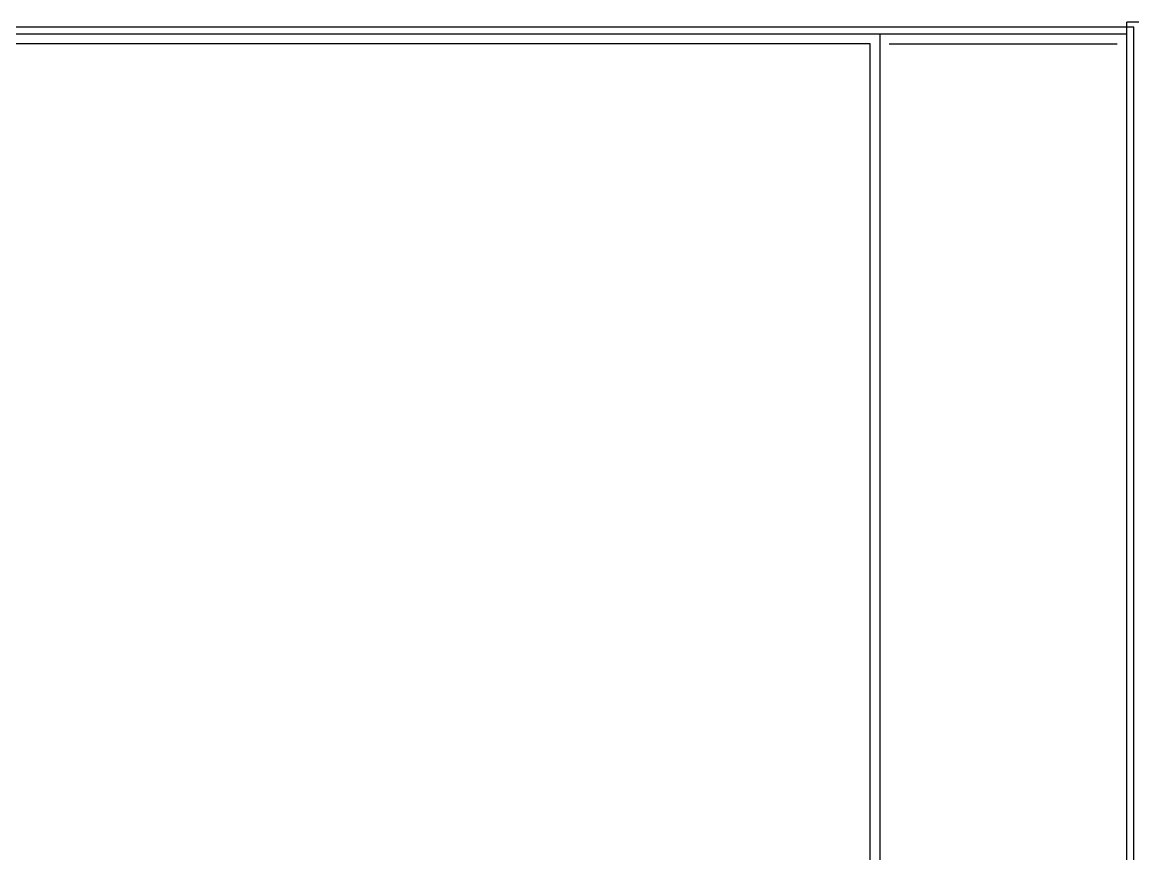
# Paper-space layout '04-Layout1 (4)' of a CAD drawing. Header units: inches. Extents: x -0.2 to 23.2, y -0.1 to 17.4.
# Drawn here: x 11.5 to 23.25, y 8.62 to 17.38 of the extents above; entities that cross this region are included whole.
import ezdxf
from ezdxf.enums import TextEntityAlignment as Align

# ---------------------------------------------------------------- set-up
doc = ezdxf.new("R2010")
doc.units = ezdxf.units.IN
doc.header["$MEASUREMENT"] = 0
doc.layers.get('Defpoints').update_dxf_attribs({"true_color": 0xff8080})
doc.styles.add('ANNO', font='swissli.ttf')
doc.styles.add('ANNO NARROW', font='swisscli.ttf')
doc.styles.get("Standard").update_dxf_attribs({"font": 'simplex.shx'})

# ---------------------------------------------------------------- blocks, each defined once
blk = doc.blocks.new('*U23')
at = {"color": 5}
blk.add_line((20.525, 17.25), (20.525, 0), dxfattribs=at)
at = {"color": 9}
blk.add_lwpolyline([(-0.075, -0.075), (23.2, -0.075), (23.2, 17.325), (-0.075, 17.325)], close=True, dxfattribs=at)
at = {"color": 5}
blk.add_lwpolyline([(0, 0), (23.125, 0), (23.125, 17.25), (0, 17.25)], close=True, dxfattribs=at)
at = {"layer": 'Defpoints'}
for p, q in [((23.125, 17.25), (23.125, 17.375)), ((23.25, 17.375), (23.125, 17.375)), ((20.625, 17.15), (23.025, 17.15))]:
    blk.add_line(p, q, dxfattribs=at)
blk.add_lwpolyline([(0.1, 0.1), (20.425, 0.1), (20.425, 17.15), (0.1, 17.15)], close=True, dxfattribs=at)
at = {"color": 4, "ltscale": 0.95, "style": 'ANNO'}
for tag, p in [('CLIENT', (20.693, 3.726)), ('PROJECT_NO', (20.698, 3.271))]:
    blk.add_attdef(tag, text='', height=0.15, dxfattribs=at).set_placement(p, align=Align.MIDDLE_LEFT)
at = {"color": 4}
for tag, height, style, p in [('SHOW', 0.1, 'ANNO', (21.393, 2.975)), ('LOCATION', 0.1, 'ANNO', (21.393, 2.725)), ('SHOWDATE', 0.1, 'ANNO', (21.393, 2.475)), ('SHIP_DATE', 0.1, 'ANNO', (21.393, 2.225)), ('BOOTH_NO', 0.1, 'ANNO', (21.389, 1.971)), ('PM', 0.1, 'ANNO', (21.393, 1.725)), ('DET', 0.1, 'ANNO', (21.393, 1.475)), ('SHEET_NO', 0.1, 'ANNO', (21.393, 1.224)), ('TOTAL_SHEETS', 0.1, 'ANNO', (22.068, 1.225)), ('CAD_DWG_TITLE', 0.125, 'ANNO NARROW', (20.725, 0.713)), ('PAGE_TITLE', 0.125, 'ANNO NARROW', (20.725, 0.263))]:
    blk.add_attdef(tag, text='', height=height, dxfattribs=dict(at, style=style)).set_placement(p, align=Align.MIDDLE_LEFT)
at = {"color": 4, "ltscale": 0.95, "style": 'ANNO'}
blk.add_attdef('REV', text='', height=0.25, dxfattribs=at).set_placement((22.724, 1.416), align=Align.MIDDLE_CENTER)
at = {"layer": 'Defpoints', "flags": 2}
blk.add_attdef('TITLE_BLOCK_VERSION', (22.558, -0.059), '', height=0.045, dxfattribs=at)

psp = doc.layouts.new('04-Layout1 (4)')

# ---------------------------------------------------------------- block references
at = {"color": 2}
psp.add_blockref('*U23', (0, 0), dxfattribs=at)

doc.saveas('drawing.dxf')
